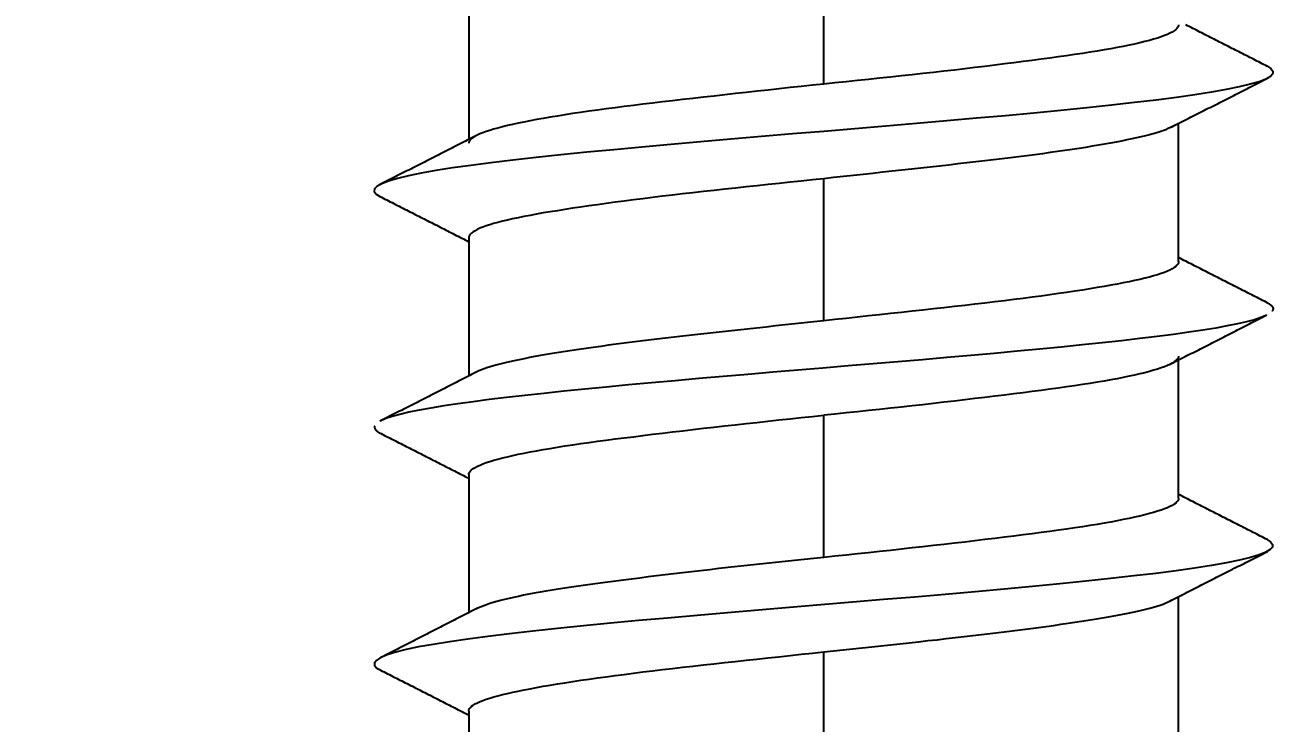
# Model space of a CAD drawing. Extents: x 0 to 395, y 0 to 289.
# Drawn here: x 290.64 to 295.91, y 191.68 to 194.63 of the extents above; entities that cross this region are included whole.
import ezdxf

# ---------------------------------------------------------------- set-up
doc = ezdxf.new("R2010")
doc.units = 0
doc.header["$LTSCALE"] = 10
doc.header["$MEASUREMENT"] = 0
doc.header["$PDMODE"] = 3
doc.header["$PDSIZE"] = -10
doc.layers.get('0').update_dxf_attribs({"linetype": 'CONTINUOUS'})
doc.layers.get('DEFPOINTS').update_dxf_attribs({"linetype": 'CONTINUOUS'})
doc.layers.add('1', color=7, linetype='CONTINUOUS')
doc.styles.add('Daelim Dimension', font='')
doc.styles.get('Daelim Dimension').set_extended_font_data('나눔고딕')
doc.dimstyles.new('DEFAULT', dxfattribs={"dimscale": 2, "dimtxt": 2, "dimasz": 2, "dimexe": 0, "dimexo": 2, "dimgap": 1, "dimtad": 1, "dimdec": 0, "dimzin": 9, "dimdsep": 46, "dimtxsty": 'Daelim Dimension', "dimcen": 0.5, "dimclrd": 5, "dimclre": 5, "dimclrt": 256, "dimadec": 1, "dimazin": 0, "dimtfac": 1, "dimtdec": 0, "dimtix": 1, "dimtmove": 0, "dimatfit": 3, "dimfxl": 1, "dimtolj": 1, "dimtzin": 1, "dimlwd": 9, "dimlwe": 9, "dimarcsym": 0})

# ---------------------------------------------------------------- blocks, each defined once
blk = doc.blocks.new('*D3')
at = {"color": 5, "linetype": 'ByBlock', "lineweight": 9, "ltscale": 0.5, "transparency": 16777216}
for p, q in [((290.0153, 206.1316), (281.6362, 206.1316)), ((281.6362, 178.1316), (281.6362, 202.1316)), ((286.0153, 174.1316), (281.6362, 174.1316))]:
    blk.add_line(p, q, dxfattribs=at)
at = {"color": 5, "ltscale": 0.5, "transparency": 16777216}
for points in [[(280.9695, 202.1316), (282.3028, 202.1316), (281.6362, 206.1316)], [(280.9695, 178.1316), (282.3028, 178.1316), (281.6362, 174.1316)]]:
    blk.add_solid(points, dxfattribs=at)
at = {"layer": 'DEFPOINTS', "color": 0, "ltscale": 0.5, "transparency": 16777216}
for p in [(281.6362, 206.1316), (294.0153, 206.1316), (290.0153, 174.1316)]:
    blk.add_point(p, dxfattribs=at)
at = {"color": 7, "ltscale": 0.5, "transparency": 16777216, "insert": (276.3658, 190.1316), "char_height": 6, "attachment_point": 5, "rotation": 90, "style": 'Daelim Dimension'}
blk.add_mtext('\\A1;32', dxfattribs=at)

msp = doc.modelspace()

# ---------------------------------------------------------------- linework, layer by layer
at = {"layer": '1'}
for p, q in [((294.0153, 194.3816), (294.0153, 194.9816)), ((292.5153, 194.7321), (292.5153, 194.1478)), ((295.5153, 193.6311), (295.5153, 194.2151)), ((294.0153, 193.3816), (294.0153, 193.9816)), ((292.5153, 193.7319), (292.5153, 193.1481)), ((295.5153, 192.6311), (295.5153, 193.2157)), ((294.0153, 192.3816), (294.0153, 192.9816)), ((292.5153, 192.732), (292.5153, 192.1475)), ((295.5153, 191.6312), (295.5153, 192.2151)), ((294.0153, 191.3816), (294.0153, 191.9816)), ((292.5153, 191.732), (292.5153, 191.148))]:
    msp.add_line(p, q, dxfattribs=at)
for points in [[(295.5153, 194.6313), (295.5146, 194.6264), (295.5123, 194.6214), (295.5086, 194.6165), (295.5034, 194.6115), (295.4966, 194.6064), (295.4885, 194.6014), (295.4789, 194.5963), (295.4679, 194.5913), (295.4555, 194.5862), (295.4417, 194.5811), (295.4265, 194.5761), (295.4099, 194.571), (295.3919, 194.566), (295.3725, 194.5609), (295.3516, 194.5558), (295.3294, 194.5508), (295.306, 194.5458), (295.2814, 194.5408), (295.2557, 194.5359), (295.2287, 194.531), (295.2006, 194.5261), (295.1713, 194.5212), (295.1407, 194.5163), (295.109, 194.5114), (295.0761, 194.5065), (295.0421, 194.5015), (295.007, 194.4965), (294.9712, 194.4916), (294.9345, 194.4865), (294.897, 194.4815), (294.8587, 194.4765), (294.8195, 194.4714), (294.7796, 194.4664), (294.7388, 194.4613), (294.6971, 194.4562), (294.6546, 194.4511), (294.6114, 194.446), (294.5677, 194.4409), (294.5237, 194.4359), (294.4792, 194.4309), (294.4344, 194.426), (294.3892, 194.421), (294.3437, 194.4161), (294.2977, 194.4112), (294.2514, 194.4063), (294.2047, 194.4014), (294.1576, 194.3964), (294.1103, 194.3915), (294.0628, 194.3865), (294.0153, 194.3815)], [(295.8918, 194.4559), (295.8842, 194.4597), (295.8767, 194.4635), (295.8692, 194.4673), (295.8616, 194.4712), (295.8541, 194.475), (295.8466, 194.4788), (295.839, 194.4826), (295.8315, 194.4865), (295.824, 194.4903), (295.8164, 194.4941), (295.8089, 194.4979), (295.8014, 194.5018), (295.7938, 194.5056), (295.7863, 194.5094), (295.7788, 194.5132), (295.7712, 194.5171), (295.7637, 194.5209), (295.7562, 194.5247), (295.7486, 194.5286), (295.7411, 194.5324), (295.7336, 194.5362), (295.726, 194.54), (295.7185, 194.5439), (295.711, 194.5477), (295.7035, 194.5515), (295.6959, 194.5554), (295.6884, 194.5592), (295.6809, 194.563), (295.6733, 194.5669), (295.6658, 194.5707), (295.6583, 194.5745), (295.6507, 194.5784), (295.6432, 194.5822), (295.6357, 194.586), (295.6282, 194.5899), (295.6206, 194.5937), (295.6131, 194.5976), (295.6056, 194.6014), (295.5981, 194.6052), (295.5905, 194.6091), (295.583, 194.6129), (295.5755, 194.6168), (295.568, 194.6206), (295.5604, 194.6244), (295.5529, 194.6283), (295.5454, 194.6321)], [(295.8877, 194.4579), (295.9053, 194.4469), (295.9138, 194.4358), (295.9132, 194.4248), (295.9033, 194.4137), (295.884, 194.4027), (295.8554, 194.3916), (295.8177, 194.3806), (295.7714, 194.3695), (295.7168, 194.3585), (295.6541, 194.3474), (295.5837, 194.3363), (295.5059, 194.3253), (295.4211, 194.3142), (295.3295, 194.3032), (295.2314, 194.2921), (295.1273, 194.2811), (295.0177, 194.27), (294.9031, 194.259), (294.7842, 194.2479), (294.6617, 194.2369), (294.536, 194.2258), (294.408, 194.2148), (294.2781, 194.2037), (294.147, 194.1927), (294.0154, 194.1816), (293.8837, 194.1706), (293.7528, 194.1595), (293.6231, 194.1484), (293.4952, 194.1374), (293.3698, 194.1263), (293.2473, 194.1153), (293.1285, 194.1042), (293.0139, 194.0932), (292.9041, 194.0821), (292.7996, 194.0711), (292.7011, 194.06), (292.6091, 194.049), (292.5242, 194.0379), (292.4466, 194.0269), (292.3765, 194.0158), (292.3142, 194.0048), (292.2599, 193.9937), (292.2138, 193.9827), (292.1763, 193.9716), (292.1475, 193.9605), (292.1277, 193.9495), (292.1171, 193.9384), (292.116, 193.9274), (292.1244, 193.9163), (292.142, 193.9053)], [(295.4837, 194.199), (295.492, 194.2032), (295.5002, 194.2074), (295.5085, 194.2116), (295.5168, 194.2158), (295.525, 194.22), (295.5333, 194.2243), (295.5416, 194.2285), (295.5498, 194.2327), (295.5581, 194.2369), (295.5663, 194.2411), (295.5746, 194.2453), (295.5829, 194.2495), (295.5911, 194.2537), (295.5994, 194.258), (295.6077, 194.2622), (295.6159, 194.2664), (295.6242, 194.2706), (295.6324, 194.2748), (295.6407, 194.279), (295.649, 194.2832), (295.6572, 194.2874), (295.6655, 194.2916), (295.6738, 194.2958), (295.682, 194.3), (295.6903, 194.3042), (295.6986, 194.3084), (295.7068, 194.3126), (295.7151, 194.3168), (295.7234, 194.321), (295.7316, 194.3252), (295.7399, 194.3295), (295.7482, 194.3337), (295.7564, 194.3379), (295.7647, 194.3421), (295.7729, 194.3463), (295.7812, 194.3505), (295.7895, 194.3547), (295.7977, 194.3588), (295.806, 194.363), (295.8143, 194.3672), (295.8225, 194.3714), (295.8308, 194.3756), (295.8391, 194.3798), (295.8473, 194.384), (295.8556, 194.3882), (295.8639, 194.3924), (295.8721, 194.3966), (295.8804, 194.4008), (295.8887, 194.405), (295.897, 194.4092)], [(294.0153, 194.3815), (293.9678, 194.3765), (293.9206, 194.3715), (293.8737, 194.3665), (293.8269, 194.3615), (293.7805, 194.3564), (293.7343, 194.3514), (293.6883, 194.3463), (293.6426, 194.3412), (293.5971, 194.3361), (293.5519, 194.331), (293.5069, 194.3259), (293.4626, 194.3208), (293.419, 194.3158), (293.376, 194.3108), (293.3338, 194.3058), (293.2924, 194.3009), (293.2516, 194.296), (293.2116, 194.2911), (293.1722, 194.2861), (293.1336, 194.2812), (293.0958, 194.2763), (293.0587, 194.2713), (293.0226, 194.2664), (292.9877, 194.2614), (292.954, 194.2565), (292.9213, 194.2515), (292.8897, 194.2465), (292.8593, 194.2415), (292.8299, 194.2364), (292.8017, 194.2313), (292.7745, 194.2262), (292.7485, 194.2211), (292.7237, 194.216), (292.7003, 194.2109), (292.6783, 194.2058), (292.6576, 194.2008), (292.6383, 194.1958), (292.6204, 194.1908), (292.6038, 194.1858), (292.5886, 194.1809), (292.5748, 194.1759), (292.5623, 194.171), (292.5512, 194.1661), (292.5416, 194.1611), (292.5335, 194.1562), (292.5269, 194.1513), (292.5218, 194.1463), (292.5182, 194.1414), (292.516, 194.1365), (292.5153, 194.1315)], [(295.489, 194.2018), (295.4807, 194.1974), (295.4714, 194.1931), (295.4609, 194.1888), (295.4493, 194.1845), (295.4366, 194.1802), (295.4229, 194.1758), (295.408, 194.1715), (295.3921, 194.1672), (295.375, 194.1628), (295.3569, 194.1584), (295.3377, 194.154), (295.3175, 194.1496), (295.2964, 194.1452), (295.2744, 194.1408), (295.2514, 194.1364), (295.2276, 194.132), (295.2028, 194.1275), (295.1771, 194.1231), (295.1505, 194.1186), (295.123, 194.1141), (295.0945, 194.1096), (295.0651, 194.1051), (295.0349, 194.1006), (295.0039, 194.0961), (294.9723, 194.0917), (294.94, 194.0873), (294.9071, 194.0829), (294.8736, 194.0786), (294.8394, 194.0743), (294.8046, 194.07), (294.7691, 194.0656), (294.733, 194.0613), (294.6962, 194.057), (294.6588, 194.0526), (294.6208, 194.0483), (294.5824, 194.0439), (294.5437, 194.0395), (294.5047, 194.0352), (294.4654, 194.0308), (294.4258, 194.0264), (294.386, 194.022), (294.3458, 194.0176), (294.3054, 194.0132), (294.2646, 194.0087), (294.2236, 194.0042), (294.1823, 193.9997), (294.1407, 193.9952), (294.099, 193.9907), (294.0572, 193.9862), (294.0153, 193.9817)], [(292.5504, 194.1657), (292.5421, 194.1615), (292.5339, 194.1573), (292.5256, 194.153), (292.5174, 194.1488), (292.5091, 194.1446), (292.5008, 194.1404), (292.4926, 194.1362), (292.4843, 194.132), (292.4761, 194.1278), (292.4678, 194.1235), (292.4596, 194.1193), (292.4513, 194.1151), (292.443, 194.1109), (292.4348, 194.1067), (292.4265, 194.1025), (292.4183, 194.0983), (292.41, 194.0941), (292.4017, 194.0899), (292.3935, 194.0857), (292.3852, 194.0815), (292.377, 194.0773), (292.3687, 194.0731), (292.3604, 194.0688), (292.3522, 194.0646), (292.3439, 194.0604), (292.3357, 194.0562), (292.3274, 194.052), (292.3191, 194.0478), (292.3109, 194.0436), (292.3026, 194.0394), (292.2943, 194.0352), (292.2861, 194.031), (292.2778, 194.0268), (292.2696, 194.0226), (292.2613, 194.0184), (292.253, 194.0142), (292.2448, 194.01), (292.2365, 194.0058), (292.2282, 194.0017), (292.22, 193.9975), (292.2117, 193.9933), (292.2034, 193.9891), (292.1952, 193.9849), (292.1869, 193.9807), (292.1786, 193.9765), (292.1704, 193.9723), (292.1621, 193.9681), (292.1538, 193.9639), (292.1455, 193.9597), (292.1373, 193.9555)], [(294.0153, 193.9817), (293.9678, 193.9766), (293.9206, 193.9715), (293.8737, 193.9666), (293.8269, 193.9616), (293.7805, 193.9567), (293.7342, 193.9518), (293.6882, 193.9469), (293.6425, 193.942), (293.597, 193.937), (293.5518, 193.9321), (293.5068, 193.9271), (293.4625, 193.9222), (293.4188, 193.9172), (293.3759, 193.9122), (293.3337, 193.9072), (293.2923, 193.9022), (293.2515, 193.8972), (293.2115, 193.8922), (293.1722, 193.8871), (293.1336, 193.882), (293.0957, 193.8769), (293.0587, 193.8718), (293.0226, 193.8666), (292.9878, 193.8616), (292.954, 193.8565), (292.9213, 193.8515), (292.8897, 193.8465), (292.8593, 193.8416), (292.8299, 193.8367), (292.8017, 193.8317), (292.7745, 193.8268), (292.7485, 193.8219), (292.7237, 193.8169), (292.7003, 193.812), (292.6782, 193.807), (292.6576, 193.8021), (292.6383, 193.7972), (292.6203, 193.7922), (292.6038, 193.7872), (292.5886, 193.7822), (292.5747, 193.7772), (292.5623, 193.7721), (292.5512, 193.767), (292.5416, 193.7619), (292.5335, 193.7567), (292.5269, 193.7517), (292.5218, 193.7466), (292.5182, 193.7415), (292.516, 193.7365), (292.5153, 193.7315)], [(292.1382, 193.9072), (292.1457, 193.9034), (292.1533, 193.8996), (292.1608, 193.8957), (292.1684, 193.8919), (292.1759, 193.8881), (292.1835, 193.8843), (292.191, 193.8804), (292.1986, 193.8766), (292.2061, 193.8728), (292.2136, 193.869), (292.2212, 193.8651), (292.2287, 193.8613), (292.2363, 193.8575), (292.2438, 193.8536), (292.2514, 193.8498), (292.2589, 193.846), (292.2665, 193.8421), (292.274, 193.8383), (292.2816, 193.8345), (292.2891, 193.8307), (292.2966, 193.8268), (292.3042, 193.823), (292.3117, 193.8191), (292.3193, 193.8153), (292.3268, 193.8115), (292.3344, 193.8076), (292.3419, 193.8038), (292.3494, 193.8), (292.357, 193.7961), (292.3645, 193.7923), (292.3721, 193.7885), (292.3796, 193.7846), (292.3872, 193.7808), (292.3947, 193.7769), (292.4022, 193.7731), (292.4098, 193.7693), (292.4173, 193.7654), (292.4249, 193.7616), (292.4324, 193.7577), (292.4399, 193.7539), (292.4475, 193.75), (292.455, 193.7462), (292.4626, 193.7423), (292.4701, 193.7385), (292.4776, 193.7347), (292.4852, 193.7308), (292.4927, 193.727), (292.5003, 193.7231), (292.5078, 193.7193), (292.5153, 193.7154)], [(295.5153, 193.6312), (295.5146, 193.6261), (295.5123, 193.621), (295.5086, 193.6159), (295.5034, 193.6108), (295.4967, 193.6058), (295.4885, 193.6007), (295.4789, 193.5958), (295.4679, 193.5908), (295.4556, 193.5859), (295.4418, 193.5809), (295.4265, 193.576), (295.4099, 193.5711), (295.3919, 193.5662), (295.3725, 193.5613), (295.3516, 193.5563), (295.3294, 193.5514), (295.306, 193.5464), (295.2814, 193.5415), (295.2556, 193.5365), (295.2287, 193.5315), (295.2006, 193.5265), (295.1712, 193.5215), (295.1407, 193.5164), (295.1091, 193.5113), (295.0762, 193.5062), (295.0421, 193.5011), (295.0071, 193.496), (294.9712, 193.4909), (294.9346, 193.4859), (294.8971, 193.4809), (294.8587, 193.4759), (294.8196, 193.471), (294.7796, 193.466), (294.7388, 193.4611), (294.6971, 193.4562), (294.6546, 193.4512), (294.6114, 193.4463), (294.5677, 193.4413), (294.5236, 193.4364), (294.4792, 193.4315), (294.4344, 193.4266), (294.3892, 193.4217), (294.3436, 193.4167), (294.2977, 193.4117), (294.2514, 193.4066), (294.2047, 193.4016), (294.1576, 193.3964), (294.1103, 193.3913), (294.0629, 193.3862), (294.0154, 193.3811)], [(295.893, 193.4561), (295.8854, 193.4599), (295.8779, 193.4638), (295.8703, 193.4676), (295.8627, 193.4714), (295.8552, 193.4753), (295.8476, 193.4791), (295.84, 193.4829), (295.8325, 193.4868), (295.8249, 193.4906), (295.8174, 193.4944), (295.8098, 193.4983), (295.8023, 193.5021), (295.7947, 193.5059), (295.7871, 193.5098), (295.7796, 193.5136), (295.772, 193.5174), (295.7645, 193.5213), (295.7569, 193.5251), (295.7494, 193.529), (295.7418, 193.5328), (295.7342, 193.5366), (295.7267, 193.5405), (295.7191, 193.5443), (295.7116, 193.5482), (295.704, 193.552), (295.6965, 193.5558), (295.6889, 193.5597), (295.6814, 193.5635), (295.6738, 193.5674), (295.6663, 193.5712), (295.6587, 193.5751), (295.6512, 193.5789), (295.6436, 193.5827), (295.6361, 193.5866), (295.6285, 193.5904), (295.621, 193.5943), (295.6134, 193.5981), (295.6059, 193.602), (295.5983, 193.6058), (295.5908, 193.6097), (295.5832, 193.6135), (295.5757, 193.6174), (295.5681, 193.6212), (295.5606, 193.6251), (295.553, 193.6289), (295.5455, 193.6328), (295.5379, 193.6366), (295.5304, 193.6405), (295.5228, 193.6443), (295.5153, 193.6482)], [(295.8885, 193.4583), (295.89, 193.4576), (295.8914, 193.4569), (295.8928, 193.4561), (295.8941, 193.4554), (295.8954, 193.4547), (295.8966, 193.4539), (295.8978, 193.4532), (295.899, 193.4525), (295.9001, 193.4517), (295.9012, 193.451), (295.9022, 193.4502), (295.9032, 193.4495), (295.9041, 193.4488), (295.9051, 193.448), (295.9059, 193.4473), (295.9067, 193.4466), (295.9075, 193.4458), (295.9083, 193.4451), (295.909, 193.4444), (295.9096, 193.4436), (295.9102, 193.4429), (295.9108, 193.4422), (295.9114, 193.4414), (295.9119, 193.4407), (295.9123, 193.4399), (295.9127, 193.4392), (295.9131, 193.4385), (295.9134, 193.4377), (295.9137, 193.437), (295.914, 193.4363), (295.9142, 193.4355), (295.9143, 193.4348), (295.9145, 193.4341), (295.9145, 193.4333), (295.9146, 193.4326), (295.9146, 193.4319), (295.9146, 193.4311), (295.9145, 193.4304), (295.9144, 193.4296), (295.9142, 193.4289), (295.914, 193.4282), (295.9138, 193.4274), (295.9135, 193.4267), (295.9132, 193.426), (295.9128, 193.4252), (295.9124, 193.4245), (295.912, 193.4238), (295.9115, 193.423), (295.9109, 193.4223), (295.9104, 193.4216)], [(295.8844, 193.4036), (295.8629, 193.3947), (295.8357, 193.3858), (295.803, 193.3769), (295.7648, 193.3681), (295.7212, 193.3592), (295.6723, 193.3503), (295.6181, 193.3414), (295.5587, 193.3325), (295.4944, 193.3236), (295.4253, 193.3147), (295.3517, 193.3058), (295.274, 193.2969), (295.1924, 193.288), (295.1072, 193.2791), (295.0186, 193.2702), (294.9271, 193.2613), (294.8327, 193.2524), (294.7358, 193.2435), (294.6368, 193.2347), (294.5358, 193.2258), (294.4331, 193.2169), (294.3291, 193.208), (294.2241, 193.1991), (294.1183, 193.1902), (294.0123, 193.1813), (293.9061, 193.1724), (293.8003, 193.1635), (293.6952, 193.1546), (293.591, 193.1457), (293.4881, 193.1368), (293.3869, 193.1279), (293.2877, 193.119), (293.1908, 193.1102), (293.0965, 193.1013), (293.0053, 193.0924), (292.9173, 193.0835), (292.8327, 193.0746), (292.7518, 193.0657), (292.6748, 193.0568), (292.6019, 193.0479), (292.5333, 193.039), (292.4692, 193.0301), (292.4099, 193.0212), (292.3555, 193.0123), (292.3062, 193.0034), (292.2623, 192.9945), (292.2239, 192.9857), (292.1914, 192.9768), (292.1647, 192.9679), (292.144, 192.959)], [(295.4769, 193.1961), (295.4851, 193.2003), (295.4933, 193.2045), (295.5016, 193.2087), (295.5098, 193.2129), (295.518, 193.2171), (295.5262, 193.2213), (295.5345, 193.2255), (295.5427, 193.2297), (295.5509, 193.2339), (295.5592, 193.2381), (295.5674, 193.2423), (295.5756, 193.2465), (295.5838, 193.2507), (295.5921, 193.2549), (295.6003, 193.2591), (295.6085, 193.2633), (295.6168, 193.2675), (295.625, 193.2717), (295.6332, 193.2759), (295.6415, 193.2801), (295.6497, 193.2843), (295.6579, 193.2885), (295.6662, 193.2927), (295.6744, 193.2969), (295.6826, 193.3011), (295.6909, 193.3053), (295.6991, 193.3095), (295.7074, 193.3137), (295.7156, 193.3179), (295.7238, 193.3221), (295.7321, 193.3262), (295.7403, 193.3304), (295.7485, 193.3346), (295.7568, 193.3388), (295.765, 193.343), (295.7733, 193.3472), (295.7815, 193.3514), (295.7898, 193.3556), (295.798, 193.3598), (295.8062, 193.364), (295.8145, 193.3681), (295.8227, 193.3723), (295.831, 193.3765), (295.8392, 193.3807), (295.8475, 193.3849), (295.8557, 193.3891), (295.864, 193.3933), (295.8722, 193.3974), (295.8805, 193.4016), (295.8887, 193.4058)], [(294.0154, 193.3811), (293.9743, 193.3766), (293.9335, 193.3723), (293.8928, 193.3679), (293.8523, 193.3636), (293.812, 193.3592), (293.7719, 193.3549), (293.732, 193.3507), (293.6922, 193.3464), (293.6527, 193.3421), (293.6133, 193.3379), (293.5741, 193.3336), (293.5351, 193.3293), (293.4964, 193.325), (293.4581, 193.3208), (293.4204, 193.3165), (293.3832, 193.3123), (293.3466, 193.308), (293.3105, 193.3037), (293.275, 193.2994), (293.24, 193.2951), (293.2055, 193.2908), (293.1716, 193.2864), (293.1382, 193.282), (293.1054, 193.2776), (293.0731, 193.2732), (293.0415, 193.2687), (293.0108, 193.2643), (292.9809, 193.2599), (292.9518, 193.2555), (292.9236, 193.2512), (292.8962, 193.2469), (292.8696, 193.2425), (292.8438, 193.2382), (292.8188, 193.2339), (292.7947, 193.2296), (292.7715, 193.2254), (292.749, 193.2211), (292.7275, 193.2168), (292.7069, 193.2125), (292.6875, 193.2082), (292.669, 193.204), (292.6516, 193.1997), (292.6352, 193.1955), (292.6198, 193.1913), (292.6054, 193.187), (292.5921, 193.1827), (292.5798, 193.1784), (292.5685, 193.1741), (292.5582, 193.1697), (292.549, 193.1653)], [(295.5153, 193.2318), (295.5146, 193.2269), (295.5123, 193.222), (295.5086, 193.217), (295.5034, 193.2121), (295.4966, 193.2071), (295.4885, 193.2021), (295.4789, 193.1972), (295.4679, 193.1922), (295.4555, 193.1872), (295.4417, 193.1822), (295.4265, 193.1771), (295.4099, 193.1721), (295.3919, 193.167), (295.3725, 193.1619), (295.3516, 193.1568), (295.3294, 193.1517), (295.306, 193.1466), (295.2814, 193.1415), (295.2557, 193.1365), (295.2287, 193.1316), (295.2006, 193.1266), (295.1713, 193.1217), (295.1407, 193.1168), (295.109, 193.1119), (295.0761, 193.107), (295.042, 193.102), (295.007, 193.0971), (294.9712, 193.0921), (294.9345, 193.0872), (294.897, 193.0823), (294.8586, 193.0773), (294.8195, 193.0723), (294.7795, 193.0673), (294.7387, 193.0623), (294.697, 193.0572), (294.6546, 193.0522), (294.6113, 193.047), (294.5677, 193.0419), (294.5236, 193.0368), (294.4792, 193.0318), (294.4344, 193.0267), (294.3892, 193.0217), (294.3436, 193.0167), (294.2977, 193.0117), (294.2514, 193.0068), (294.2047, 193.0018), (294.1576, 192.9969), (294.1102, 192.9919), (294.0628, 192.987), (294.0153, 192.982)], [(292.552, 193.1668), (292.5437, 193.1626), (292.5355, 193.1583), (292.5273, 193.1541), (292.519, 193.1499), (292.5108, 193.1457), (292.5025, 193.1415), (292.4943, 193.1373), (292.4861, 193.1331), (292.4778, 193.1289), (292.4696, 193.1247), (292.4613, 193.1205), (292.4531, 193.1162), (292.4449, 193.112), (292.4366, 193.1078), (292.4284, 193.1036), (292.4201, 193.0994), (292.4119, 193.0952), (292.4036, 193.091), (292.3954, 193.0868), (292.3871, 193.0826), (292.3789, 193.0784), (292.3706, 193.0742), (292.3624, 193.07), (292.3541, 193.0658), (292.3459, 193.0616), (292.3376, 193.0574), (292.3294, 193.0532), (292.3211, 193.049), (292.3129, 193.0448), (292.3046, 193.0406), (292.2964, 193.0364), (292.2881, 193.0322), (292.2799, 193.028), (292.2716, 193.0238), (292.2634, 193.0196), (292.2551, 193.0154), (292.2469, 193.0112), (292.2386, 193.007), (292.2304, 193.0028), (292.2221, 192.9986), (292.2139, 192.9944), (292.2056, 192.9903), (292.1974, 192.9861), (292.1891, 192.9819), (292.1808, 192.9777), (292.1726, 192.9735), (292.1643, 192.9693), (292.1561, 192.9651), (292.1478, 192.9609), (292.1396, 192.9567)], [(292.5153, 192.7323), (292.5161, 192.7372), (292.5183, 192.7421), (292.522, 192.7471), (292.5273, 192.752), (292.534, 192.7569), (292.5421, 192.7619), (292.5517, 192.7668), (292.5627, 192.7717), (292.5751, 192.7767), (292.5889, 192.7817), (292.6041, 192.7867), (292.6207, 192.7917), (292.6387, 192.7968), (292.6582, 192.8019), (292.679, 192.807), (292.7012, 192.8121), (292.7246, 192.8172), (292.7492, 192.8223), (292.775, 192.8273), (292.8019, 192.8323), (292.83, 192.8373), (292.8593, 192.8422), (292.8899, 192.8472), (292.9216, 192.8522), (292.9545, 192.8571), (292.9885, 192.8621), (293.0236, 192.867), (293.0594, 192.8719), (293.0961, 192.8768), (293.1336, 192.8817), (293.172, 192.8866), (293.2111, 192.8915), (293.2511, 192.8965), (293.2919, 192.9015), (293.3335, 192.9066), (293.376, 192.9116), (293.4193, 192.9168), (293.4629, 192.9219), (293.507, 192.927), (293.5514, 192.932), (293.5962, 192.9371), (293.6414, 192.9421), (293.687, 192.9471), (293.7329, 192.9521), (293.7792, 192.9571), (293.8259, 192.9621), (293.873, 192.9671), (293.9203, 192.9721), (293.9678, 192.9771), (294.0153, 192.982)], [(292.1177, 192.9365), (292.1175, 192.9359), (292.1174, 192.9353), (292.1172, 192.9347), (292.1171, 192.9341), (292.117, 192.9335), (292.117, 192.9329), (292.117, 192.9323), (292.117, 192.9316), (292.117, 192.931), (292.117, 192.9304), (292.1171, 192.9298), (292.1172, 192.9292), (292.1173, 192.9286), (292.1175, 192.928), (292.1177, 192.9274), (292.1179, 192.9268), (292.1181, 192.9262), (292.1184, 192.9256), (292.1187, 192.925), (292.119, 192.9243), (292.1194, 192.9237), (292.1198, 192.9231), (292.1202, 192.9225), (292.1206, 192.9219), (292.1211, 192.9213), (292.1215, 192.9207), (292.122, 192.9201), (292.1226, 192.9195), (292.1232, 192.9189), (292.1237, 192.9183), (292.1244, 192.9177), (292.125, 192.917), (292.1257, 192.9164), (292.1264, 192.9158), (292.1271, 192.9152), (292.1279, 192.9146), (292.1287, 192.914), (292.1295, 192.9134), (292.1303, 192.9128), (292.1312, 192.9122), (292.132, 192.9116), (292.133, 192.911), (292.1339, 192.9103), (292.1349, 192.9097), (292.1359, 192.9091), (292.1369, 192.9085), (292.1379, 192.9079), (292.139, 192.9073), (292.1401, 192.9067), (292.1413, 192.9061)], [(292.1369, 192.9083), (292.1445, 192.9045), (292.1521, 192.9006), (292.1597, 192.8968), (292.1672, 192.8929), (292.1748, 192.8891), (292.1824, 192.8852), (292.1899, 192.8814), (292.1975, 192.8775), (292.2051, 192.8737), (292.2127, 192.8698), (292.2202, 192.866), (292.2278, 192.8622), (292.2354, 192.8583), (292.2429, 192.8545), (292.2505, 192.8506), (292.2581, 192.8468), (292.2657, 192.8429), (292.2732, 192.8391), (292.2808, 192.8352), (292.2884, 192.8314), (292.2959, 192.8275), (292.3035, 192.8236), (292.3111, 192.8198), (292.3186, 192.8159), (292.3262, 192.8121), (292.3338, 192.8082), (292.3413, 192.8044), (292.3489, 192.8005), (292.3565, 192.7967), (292.364, 192.7928), (292.3716, 192.789), (292.3792, 192.7851), (292.3867, 192.7812), (292.3943, 192.7774), (292.4019, 192.7735), (292.4094, 192.7697), (292.417, 192.7658), (292.4246, 192.7619), (292.4321, 192.7581), (292.4397, 192.7542), (292.4473, 192.7504), (292.4548, 192.7465), (292.4624, 192.7426), (292.47, 192.7388), (292.4775, 192.7349), (292.4851, 192.7311), (292.4927, 192.7272), (292.5002, 192.7233), (292.5078, 192.7195), (292.5153, 192.7156)], [(295.5153, 192.6309), (295.5146, 192.6259), (295.5123, 192.621), (295.5086, 192.6161), (295.5034, 192.6111), (295.4966, 192.6062), (295.4885, 192.6013), (295.4789, 192.5964), (295.4679, 192.5914), (295.4555, 192.5865), (295.4417, 192.5815), (295.4265, 192.5765), (295.4099, 192.5715), (295.3919, 192.5664), (295.3725, 192.5613), (295.3516, 192.5562), (295.3294, 192.551), (295.306, 192.546), (295.2814, 192.5409), (295.2557, 192.5359), (295.2287, 192.5309), (295.2006, 192.5259), (295.1713, 192.5209), (295.1408, 192.516), (295.1091, 192.511), (295.0762, 192.506), (295.0421, 192.5011), (295.0071, 192.4961), (294.9712, 192.4912), (294.9345, 192.4863), (294.897, 192.4814), (294.8587, 192.4765), (294.8195, 192.4716), (294.7795, 192.4667), (294.7387, 192.4617), (294.6971, 192.4566), (294.6546, 192.4515), (294.6114, 192.4464), (294.5677, 192.4413), (294.5237, 192.4362), (294.4792, 192.4312), (294.4344, 192.4261), (294.3892, 192.4211), (294.3437, 192.416), (294.2977, 192.411), (294.2514, 192.406), (294.2047, 192.401), (294.1577, 192.396), (294.1103, 192.3911), (294.0629, 192.3861), (294.0154, 192.3811)], [(295.8906, 192.4565), (295.8831, 192.4603), (295.8756, 192.4641), (295.8681, 192.4679), (295.8606, 192.4717), (295.8531, 192.4755), (295.8456, 192.4794), (295.838, 192.4832), (295.8305, 192.487), (295.823, 192.4908), (295.8155, 192.4946), (295.808, 192.4984), (295.8005, 192.5022), (295.793, 192.5061), (295.7855, 192.5099), (295.778, 192.5137), (295.7705, 192.5175), (295.763, 192.5213), (295.7554, 192.5252), (295.7479, 192.529), (295.7404, 192.5328), (295.7329, 192.5366), (295.7254, 192.5404), (295.7179, 192.5443), (295.7104, 192.5481), (295.7029, 192.5519), (295.6954, 192.5557), (295.6879, 192.5595), (295.6804, 192.5634), (295.6729, 192.5672), (295.6654, 192.571), (295.6579, 192.5748), (295.6504, 192.5787), (295.6428, 192.5825), (295.6353, 192.5863), (295.6278, 192.5902), (295.6203, 192.594), (295.6128, 192.5978), (295.6053, 192.6016), (295.5978, 192.6055), (295.5903, 192.6093), (295.5828, 192.6131), (295.5753, 192.617), (295.5678, 192.6208), (295.5603, 192.6246), (295.5528, 192.6284), (295.5453, 192.6323), (295.5378, 192.6361), (295.5303, 192.6399), (295.5228, 192.6438), (295.5153, 192.6476)], [(295.8866, 192.4585), (295.9042, 192.4474), (295.9128, 192.4363), (295.9123, 192.4252), (295.9027, 192.4141), (295.884, 192.4029), (295.8562, 192.3918), (295.8191, 192.3807), (295.7729, 192.3696), (295.7179, 192.3585), (295.6546, 192.3474), (295.5833, 192.3363), (295.5046, 192.3251), (295.4188, 192.314), (295.3262, 192.3029), (295.2275, 192.2918), (295.1229, 192.2807), (295.0128, 192.2696), (294.8978, 192.2584), (294.7782, 192.2473), (294.6549, 192.2362), (294.5284, 192.2251), (294.3993, 192.214), (294.2685, 192.2029), (294.1364, 192.1918), (294.0037, 192.1806), (293.8712, 192.1695), (293.7395, 192.1584), (293.6091, 192.1473), (293.4809, 192.1362), (293.3553, 192.1251), (293.2328, 192.114), (293.1141, 192.1028), (292.9997, 192.0917), (292.8901, 192.0806), (292.7859, 192.0695), (292.6876, 192.0584), (292.5957, 192.0473), (292.5109, 192.0362), (292.4336, 192.025), (292.3643, 192.0139), (292.3032, 192.0028), (292.2504, 191.9917), (292.2062, 191.9806), (292.1706, 191.9695), (292.1438, 191.9583), (292.1259, 191.9472), (292.1171, 191.9361), (292.1174, 191.925), (292.1272, 191.9139), (292.1464, 191.9028)], [(295.4777, 192.196), (295.486, 192.2002), (295.4943, 192.2044), (295.5025, 192.2086), (295.5108, 192.2129), (295.5191, 192.2171), (295.5274, 192.2213), (295.5356, 192.2255), (295.5439, 192.2298), (295.5522, 192.234), (295.5604, 192.2382), (295.5687, 192.2424), (295.577, 192.2466), (295.5852, 192.2509), (295.5935, 192.2551), (295.6018, 192.2593), (295.61, 192.2635), (295.6183, 192.2677), (295.6266, 192.272), (295.6349, 192.2762), (295.6431, 192.2804), (295.6514, 192.2846), (295.6597, 192.2888), (295.668, 192.293), (295.6762, 192.2973), (295.6845, 192.3015), (295.6928, 192.3057), (295.701, 192.3099), (295.7093, 192.3141), (295.7176, 192.3183), (295.7259, 192.3225), (295.7341, 192.3267), (295.7424, 192.3309), (295.7507, 192.3352), (295.759, 192.3394), (295.7672, 192.3436), (295.7755, 192.3478), (295.7838, 192.352), (295.7921, 192.3562), (295.8003, 192.3604), (295.8086, 192.3646), (295.8169, 192.3688), (295.8252, 192.373), (295.8335, 192.3772), (295.8417, 192.3814), (295.85, 192.3856), (295.8583, 192.3898), (295.8666, 192.394), (295.8748, 192.3982), (295.8831, 192.4024), (295.8914, 192.4066)], [(294.0154, 192.3811), (293.9742, 192.3768), (293.9332, 192.3725), (293.8924, 192.3683), (293.8518, 192.364), (293.8114, 192.3598), (293.7712, 192.3555), (293.7311, 192.3512), (293.6913, 192.3469), (293.6516, 192.3426), (293.6121, 192.3382), (293.5728, 192.3338), (293.5337, 192.3294), (293.4949, 192.325), (293.4566, 192.3205), (293.4188, 192.3161), (293.3816, 192.3117), (293.3449, 192.3073), (293.3088, 192.3029), (293.2731, 192.2986), (293.2381, 192.2942), (293.2035, 192.2899), (293.1695, 192.2855), (293.1361, 192.2812), (293.1032, 192.2769), (293.0708, 192.2726), (293.0392, 192.2682), (293.0084, 192.264), (292.9785, 192.2597), (292.9494, 192.2554), (292.9212, 192.2512), (292.8937, 192.247), (292.8671, 192.2427), (292.8414, 192.2384), (292.8164, 192.2342), (292.7923, 192.2299), (292.7691, 192.2255), (292.7467, 192.2211), (292.7252, 192.2167), (292.7047, 192.2123), (292.6853, 192.2079), (292.6669, 192.2035), (292.6496, 192.1991), (292.6333, 192.1947), (292.618, 192.1903), (292.6037, 192.1859), (292.5904, 192.1815), (292.5782, 192.1772), (292.567, 192.1728), (292.5569, 192.1684), (292.5478, 192.1641)], [(294.0153, 191.9821), (294.0562, 191.9865), (294.097, 191.9909), (294.1376, 191.9952), (294.178, 191.9996), (294.2182, 192.0039), (294.2582, 192.0082), (294.2981, 192.0124), (294.3378, 192.0167), (294.3773, 192.021), (294.4166, 192.0252), (294.4557, 192.0295), (294.4946, 192.0337), (294.5333, 192.038), (294.5715, 192.0423), (294.6091, 192.0465), (294.6462, 192.0508), (294.6828, 192.055), (294.7188, 192.0593), (294.7543, 192.0636), (294.7893, 192.0679), (294.8237, 192.0722), (294.8576, 192.0766), (294.8909, 192.081), (294.9237, 192.0854), (294.956, 192.0898), (294.9875, 192.0942), (295.0182, 192.0986), (295.0481, 192.103), (295.0772, 192.1074), (295.1054, 192.1117), (295.1328, 192.116), (295.1594, 192.1204), (295.1852, 192.1247), (295.2101, 192.1289), (295.2342, 192.1332), (295.2575, 192.1375), (295.28, 192.1418), (295.3016, 192.1461), (295.3221, 192.1503), (295.3417, 192.1546), (295.3602, 192.1588), (295.3776, 192.1631), (295.3941, 192.1673), (295.4095, 192.1715), (295.424, 192.1758), (295.4374, 192.1801), (295.4498, 192.1844), (295.4611, 192.1887), (295.4715, 192.1931), (295.4807, 192.1975)], [(292.5519, 192.1662), (292.5437, 192.162), (292.5354, 192.1577), (292.5272, 192.1535), (292.5189, 192.1493), (292.5107, 192.1451), (292.5024, 192.1409), (292.4942, 192.1367), (292.4859, 192.1324), (292.4777, 192.1282), (292.4694, 192.124), (292.4612, 192.1198), (292.4529, 192.1156), (292.4446, 192.1114), (292.4364, 192.1072), (292.4281, 192.103), (292.4199, 192.0987), (292.4116, 192.0945), (292.4034, 192.0903), (292.3951, 192.0861), (292.3868, 192.0819), (292.3786, 192.0777), (292.3703, 192.0735), (292.3621, 192.0693), (292.3538, 192.0651), (292.3456, 192.0609), (292.3373, 192.0567), (292.329, 192.0525), (292.3208, 192.0483), (292.3125, 192.0441), (292.3043, 192.0399), (292.296, 192.0357), (292.2877, 192.0314), (292.2795, 192.0272), (292.2712, 192.023), (292.2629, 192.0188), (292.2547, 192.0146), (292.2464, 192.0104), (292.2382, 192.0062), (292.2299, 192.0021), (292.2216, 191.9979), (292.2134, 191.9937), (292.2051, 191.9895), (292.1968, 191.9853), (292.1886, 191.9811), (292.1803, 191.9769), (292.172, 191.9727), (292.1638, 191.9685), (292.1555, 191.9643), (292.1472, 191.9601), (292.139, 191.9559)], [(292.5153, 191.732), (292.5161, 191.7371), (292.5183, 191.7422), (292.522, 191.7472), (292.5273, 191.7523), (292.534, 191.7574), (292.5421, 191.7624), (292.5517, 191.7674), (292.5627, 191.7724), (292.5751, 191.7773), (292.5889, 191.7822), (292.6041, 191.7871), (292.6207, 191.792), (292.6387, 191.7969), (292.6582, 191.8019), (292.6791, 191.8068), (292.7012, 191.8118), (292.7246, 191.8167), (292.7492, 191.8217), (292.775, 191.8266), (292.802, 191.8316), (292.8301, 191.8367), (292.8594, 191.8417), (292.8899, 191.8468), (292.9216, 191.8519), (292.9545, 191.857), (292.9885, 191.8621), (293.0235, 191.8672), (293.0594, 191.8723), (293.0961, 191.8773), (293.1336, 191.8823), (293.1719, 191.8872), (293.2111, 191.8922), (293.251, 191.8971), (293.2919, 191.9021), (293.3335, 191.907), (293.376, 191.9119), (293.4192, 191.9169), (293.4629, 191.9218), (293.507, 191.9267), (293.5515, 191.9316), (293.5963, 191.9366), (293.6415, 191.9415), (293.687, 191.9465), (293.733, 191.9515), (293.7793, 191.9565), (293.8259, 191.9616), (293.873, 191.9667), (293.9203, 191.9719), (293.9678, 191.977), (294.0153, 191.9821)], [(292.1423, 191.9048), (292.1498, 191.901), (292.1572, 191.8973), (292.1647, 191.8935), (292.1722, 191.8897), (292.1796, 191.8859), (292.1871, 191.8821), (292.1946, 191.8783), (292.2021, 191.8745), (292.2095, 191.8707), (292.217, 191.867), (292.2245, 191.8632), (292.2319, 191.8594), (292.2394, 191.8556), (292.2469, 191.8518), (292.2543, 191.848), (292.2618, 191.8442), (292.2693, 191.8404), (292.2767, 191.8366), (292.2842, 191.8328), (292.2917, 191.829), (292.2991, 191.8253), (292.3066, 191.8215), (292.314, 191.8177), (292.3215, 191.8139), (292.329, 191.8101), (292.3364, 191.8063), (292.3439, 191.8025), (292.3514, 191.7987), (292.3588, 191.7949), (292.3663, 191.7911), (292.3737, 191.7873), (292.3812, 191.7835), (292.3886, 191.7797), (292.3961, 191.7759), (292.4036, 191.7721), (292.411, 191.7683), (292.4185, 191.7645), (292.4259, 191.7607), (292.4334, 191.7569), (292.4408, 191.7531), (292.4483, 191.7493), (292.4557, 191.7455), (292.4632, 191.7417), (292.4706, 191.7379), (292.4781, 191.7341), (292.4856, 191.7303), (292.493, 191.7265), (292.5005, 191.7227), (292.5079, 191.7189), (292.5154, 191.7151)]]:
    msp.add_lwpolyline(points, dxfattribs=at)

# ---------------------------------------------------------------- dimensions: what is measured, and where the dimension line sits
at = {"color": 5, "ltscale": 0.5}
dim = msp.add_linear_dim(base=(281.6362, 206.1316), p1=(290.0153, 174.1316), p2=(294.0153, 206.1316), angle=90, dimstyle='DEFAULT', override={"dimtxt": 3, "dimclrd": 5, "dimclre": 5, "dimclrt": 7, "dimfxl": 1.25, "dimarcsym": 1}, dxfattribs=at)
dim.commit()
dim.dimension.update_dxf_attribs({"geometry": '*D3', "text_midpoint": (276.3658, 190.1316)})

doc.saveas('drawing.dxf')
